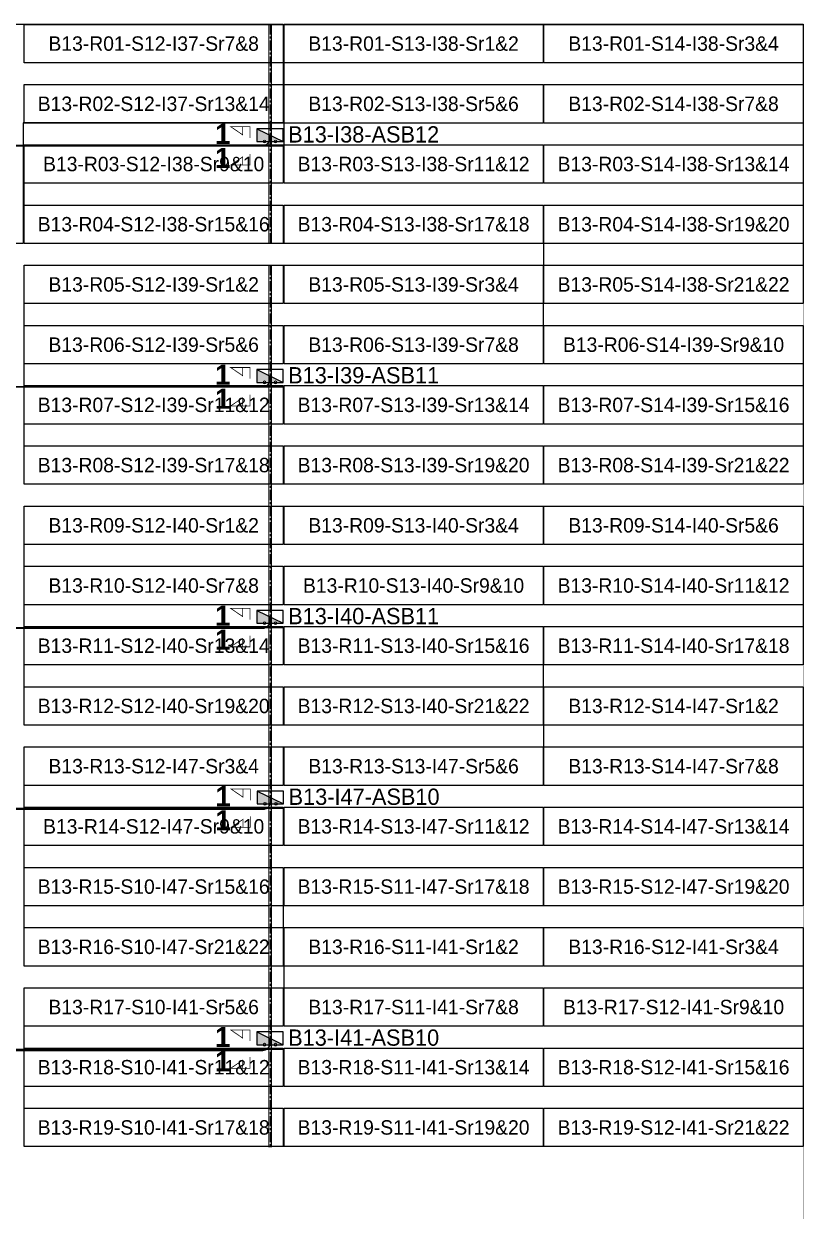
# Model space of a CAD drawing. Header units: metres. Extents: x 529066 to 529519, y 2674144 to 2674419.
# Drawn here: x 529421.9 to 529519.1, y 2674271.2 to 2674419.2 of the extents above; entities that cross this region are included whole.
import ezdxf
from ezdxf.enums import TextEntityAlignment as Align

# ---------------------------------------------------------------- set-up
doc = ezdxf.new("R2010")
doc.units = ezdxf.units.M
doc.linetypes.add('CENTER', pattern=[2, 1.25, -0.25, 0.25, -0.25])
doc.layers.add('Boundary-12.5 MW Block', color=6, linetype='Continuous', lineweight=9)
doc.layers.add('PILE', color=1, linetype='Continuous', lineweight=15)
for name, color, linetype in [('DC Trench BL-13', 40, 'Continuous'), ('E-Inverter Grouping', 2, 'Continuous'), ('Inverter Block-13', 7, 'Continuous'), ('LT Cable(AG) INV to LT Panel BL-13', 2, 'Continuous'), ('Messenger Wire Block-13 (Master Path)', 30, 'Continuous'), ('Messenger Wire Block-13 (MW Path)', 191, 'Continuous'), ('MMS Table Block-13', 8, 'Continuous'), ('Plan Line - DC BL-13', 40, 'Continuous'), ('Section Marking BL-13', 2, 'Continuous')]:
    doc.layers.add(name, color=color, linetype=linetype)
doc.styles.add('BoldTextStyle', font='arialbd.ttf')
doc.styles.get("Standard").update_dxf_attribs({"font": 'Adani Regular.ttf'})

# ---------------------------------------------------------------- blocks, each defined once
blk = doc.blocks.new('MMS Table (32.292 x 4.788)')
at = {"color": 0}
blk.add_lwpolyline([(0, -0.002), (0, 4.786), (32.292, 4.786), (32.292, -0.002)], close=True, dxfattribs=at)
at = {"color": 7}
blk.add_attdef('ID1', text='', height=1.8, dxfattribs=at).set_placement((16.146, 2.392), align=Align.MIDDLE_CENTER)
blk = doc.blocks.new('Inverter Block')
h = blk.add_hatch(color=0)
h.dxf.hatch_style = 1
h.paths.add_polyline_path([(-1.46, 2.27), (-1.46, 0.85), (1.46, 0.85)])
at = {"color": 0}
blk.add_lwpolyline([(1.46, 2.27), (-1.46, 2.27), (-1.46, 0.85), (1.46, 0.85)], close=True, dxfattribs=at)
blk.add_lwpolyline([(-1.46, 2.27), (1.46, 0.85)], dxfattribs=at)
at = {"layer": 'PILE'}
for centre in [(-0.61, 0.85), (0.61, 0.85)]:
    blk.add_circle(centre, 0.156, dxfattribs=at)
at = {"color": 7}
blk.add_attdef('ID', (-1.46, 3.01), '', height=1.8, dxfattribs=at)

msp = doc.modelspace()

# ---------------------------------------------------------------- linework, layer by layer
at = {"layer": 'Boundary-12.5 MW Block', "const_width": 0.05}
msp.add_lwpolyline([(529065.66, 2674419.08), (529519.05, 2674419.08), (529519.05, 2674144.29), (529065.66, 2674144.29)], close=True, dxfattribs=at)
at = {"layer": 'DC Trench BL-13', "color": 40, "const_width": 0.15}
for points in [[(529452.77, 2674419.08), (529452.47, 2674419.08), (529452.47, 2674391.79), (529452.77, 2674391.79)], [(529452.77, 2674389.08), (529452.47, 2674389.08), (529452.47, 2674279.29), (529452.77, 2674279.29)]]:
    msp.add_lwpolyline(points, close=True, dxfattribs=at)
at = {"layer": 'E-Inverter Grouping'}
for points in [[(529454.26, 2674419.08), (529454.26, 2674406.79), (529421.87, 2674406.79), (529421.87, 2674391.79), (529357.19, 2674391.79), (529357.19, 2674414.29), (529324.8, 2674414.29), (529324.8, 2674419.08)], [(529519.05, 2674384.29), (529486.76, 2674384.29), (529486.76, 2674391.79), (529421.97, 2674391.79), (529421.97, 2674404.08), (529454.36, 2674404.08), (529454.36, 2674419.08), (529519.05, 2674419.08)], [(529421.97, 2674361.79), (529421.97, 2674389.08), (529486.66, 2674389.08), (529486.66, 2674381.58), (529519.05, 2674381.58), (529519.05, 2674361.79)], [(529421.97, 2674331.79), (529421.97, 2674359.08), (529519.05, 2674359.08), (529519.05, 2674339.29), (529486.66, 2674339.29), (529486.66, 2674331.79)], [(529486.76, 2674329.08), (529486.76, 2674336.58), (529519.05, 2674336.58), (529519.05, 2674309.29), (529454.26, 2674309.29), (529454.26, 2674301.79), (529421.97, 2674301.79), (529421.97, 2674329.08)], [(529519.05, 2674279.29), (529421.97, 2674279.29), (529421.97, 2674299.08), (529454.36, 2674299.08), (529454.36, 2674306.58), (529519.05, 2674306.58)]]:
    msp.add_lwpolyline(points, close=True, dxfattribs=at)
at = {"layer": 'LT Cable(AG) INV to LT Panel BL-13', "color": 5}
for points in [[(529284.08, 2674302.24, -0.312772), (529283.5, 2674303.09), (529283.5, 2674306.23, 0.221878), (529283.18, 2674306.92), (529276.55, 2674312.47, -0.221878), (529276.23, 2674313.16), (529276.23, 2674314.97, 0.019701), (529276.23, 2674315.04), (529276.13, 2674316.25, -0.019701), (529276.13, 2674316.32), (529276.13, 2674403.12, -0.414214), (529277.03, 2674404.02), (529451.72, 2674404.02, 0.414214), (529452.62, 2674404.92), (529452.62, 2674405.19)], [(529286.15, 2674302.26), (529284.47, 2674302.26, -0.414214), (529283.57, 2674303.16), (529283.57, 2674306.26, 0.221878), (529283.25, 2674306.95), (529276.63, 2674312.5, -0.221878), (529276.31, 2674313.19), (529276.31, 2674314.97, 0.019701), (529276.3, 2674315.05), (529276.21, 2674316.25, -0.019701), (529276.2, 2674316.32), (529276.2, 2674373.05, -0.414214), (529277.1, 2674373.95), (529451.72, 2674373.95, 0.414214), (529452.62, 2674374.85), (529452.62, 2674375.19)], [(529286.15, 2674302.34), (529284.55, 2674302.34, -0.414214), (529283.65, 2674303.24), (529283.65, 2674306.3, 0.221878), (529283.33, 2674306.99), (529276.7, 2674312.54, -0.221878), (529276.38, 2674313.23), (529276.38, 2674314.98, 0.019701), (529276.38, 2674315.05), (529276.28, 2674316.26, -0.019701), (529276.28, 2674316.33), (529276.28, 2674342.97, -0.414214), (529277.18, 2674343.87), (529451.72, 2674343.87, 0.414214), (529452.62, 2674344.77), (529452.62, 2674345.19)], [(529288.09, 2674302.39), (529284.6, 2674302.39, -0.414214), (529283.7, 2674303.29), (529283.7, 2674306.32, 0.221878), (529283.38, 2674307.01), (529276.75, 2674312.56, -0.221878), (529276.43, 2674313.25), (529276.43, 2674314.98, 0.019701), (529276.43, 2674315.05), (529276.33, 2674316.26, -0.019701), (529276.33, 2674316.33), (529276.33, 2674320.42, -0.414214), (529277.23, 2674321.32), (529451.77, 2674321.32, 0.414214), (529452.67, 2674322.22), (529452.67, 2674322.69)], [(529288.09, 2674302.44), (529284.65, 2674302.44, -0.414214), (529283.75, 2674303.34), (529283.75, 2674306.34, 0.221878), (529283.43, 2674307.03), (529276.8, 2674312.58, -0.221878), (529276.48, 2674313.27), (529276.48, 2674314.98, 0.019701), (529276.48, 2674315.05), (529276.38, 2674316.26, -0.019701), (529276.38, 2674316.33), (529276.38, 2674320.37, -0.414214), (529277.28, 2674321.27), (529325.69, 2674321.27, -0.414214), (529326.59, 2674320.37), (529326.59, 2674292.17, 0.414214), (529327.49, 2674291.27), (529451.72, 2674291.27, 0.414214), (529452.62, 2674292.17), (529452.62, 2674292.69)]]:
    msp.add_lwpolyline(points, format="xyb", dxfattribs=at)
at = {"layer": 'Messenger Wire Block-13 (Master Path)'}
for points in [[(529276.22, 2674403.94), (529454.26, 2674403.94)], [(529276.22, 2674373.94), (529454.26, 2674373.94)], [(529276.22, 2674343.94), (529454.26, 2674343.94)], [(529276.22, 2674321.44), (529454.26, 2674321.44)], [(529326.75, 2674291.44), (529454.26, 2674291.44)]]:
    msp.add_lwpolyline(points, dxfattribs=at)
at = {"layer": 'Messenger Wire Block-13 (MW Path)', "const_width": 0.1}
for points in [[(529276.22, 2674403.94), (529454.26, 2674403.94)], [(529276.22, 2674373.94), (529454.26, 2674373.94)], [(529276.22, 2674343.94), (529454.26, 2674343.94)], [(529276.22, 2674321.44), (529454.26, 2674321.44)], [(529326.75, 2674291.44), (529454.26, 2674291.44)]]:
    msp.add_lwpolyline(points, dxfattribs=at)
at = {"layer": 'Plan Line - DC BL-13', "color": 6, "linetype": 'CENTER'}
for points in [[(529452.62, 2674419.08), (529452.62, 2674391.79)], [(529452.62, 2674389.08), (529452.62, 2674279.29)]]:
    msp.add_lwpolyline(points, dxfattribs=at)
at = {"layer": 'Section Marking BL-13', "color": 94, "lineweight": 35, "true_color": 0x00a500, "const_width": 0.1}
for points in [[(529450.12, 2674404.94), (529450.12, 2674406.33), (529447.72, 2674406.33), (529449.2, 2674405.32), (529449.2, 2674406.33)], [(529450.12, 2674402.94), (529450.12, 2674401.55), (529447.72, 2674401.55), (529449.2, 2674402.56), (529449.2, 2674401.55)], [(529450.12, 2674374.94), (529450.12, 2674376.33), (529447.72, 2674376.33), (529449.2, 2674375.32), (529449.2, 2674376.33)], [(529450.12, 2674372.94), (529450.12, 2674371.55), (529447.72, 2674371.55), (529449.2, 2674372.56), (529449.2, 2674371.55)], [(529450.12, 2674344.94), (529450.12, 2674346.33), (529447.72, 2674346.33), (529449.2, 2674345.32), (529449.2, 2674346.33)], [(529450.12, 2674342.94), (529450.12, 2674341.55), (529447.72, 2674341.55), (529449.2, 2674342.56), (529449.2, 2674341.55)], [(529450.17, 2674322.44), (529450.17, 2674323.83), (529447.77, 2674323.83), (529449.25, 2674322.82), (529449.25, 2674323.83)], [(529450.17, 2674320.44), (529450.17, 2674319.05), (529447.77, 2674319.05), (529449.25, 2674320.06), (529449.25, 2674319.05)], [(529450.12, 2674292.44), (529450.12, 2674293.83), (529447.72, 2674293.83), (529449.2, 2674292.82), (529449.2, 2674293.83)], [(529450.12, 2674290.44), (529450.12, 2674289.05), (529447.72, 2674289.05), (529449.2, 2674290.06), (529449.2, 2674289.05)]]:
    msp.add_lwpolyline(points, dxfattribs=at)

# ---------------------------------------------------------------- block references
at = {"layer": 'Inverter Block-13'}
ref = msp.add_blockref('Inverter Block', (529452.62, 2674403.53), dxfattribs=dict(at, xscale=1.124999999976148, yscale=1.124999999976148, zscale=1.124999999976148))
ref.add_attrib('ID', 'B13-I38-ASB12', (529454.88, 2674404.36), dxfattribs={"layer": '0', "color": 7, "height": 2.025})
ref = msp.add_blockref('Inverter Block', (529452.62, 2674373.53), dxfattribs=dict(at, xscale=1.124999999976148, yscale=1.124999999976148, zscale=1.124999999976148))
ref.add_attrib('ID', 'B13-I39-ASB11', (529454.88, 2674374.36), dxfattribs={"layer": '0', "color": 7, "height": 2.025})
ref = msp.add_blockref('Inverter Block', (529452.62, 2674343.53), dxfattribs=dict(at, xscale=1.124999999976148, yscale=1.124999999976148, zscale=1.124999999976148))
ref.add_attrib('ID', 'B13-I40-ASB11', (529454.88, 2674344.36), dxfattribs={"layer": '0', "color": 7, "height": 2.025})
ref = msp.add_blockref('Inverter Block', (529452.67, 2674321.03), dxfattribs=dict(at, xscale=1.124999999976148, yscale=1.124999999976148, zscale=1.124999999976148))
ref.add_attrib('ID', 'B13-I47-ASB10', (529454.93, 2674321.86), dxfattribs={"layer": '0', "color": 7, "height": 2.025})
ref = msp.add_blockref('Inverter Block', (529452.62, 2674291.03), dxfattribs=dict(at, xscale=1.124999999976148, yscale=1.124999999976148, zscale=1.124999999976148))
ref.add_attrib('ID', 'B13-I41-ASB10', (529454.88, 2674291.86), dxfattribs={"layer": '0', "color": 7, "height": 2.025})
at = {"layer": 'MMS Table Block-13'}
for p, values in [((529421.97, 2674414.29), {'ID1': 'B13-R01-S12-I37-Sr7&8'}), ((529454.36, 2674414.29), {'ID1': 'B13-R01-S13-I38-Sr1&2'}), ((529486.76, 2674414.29), {'ID1': 'B13-R01-S14-I38-Sr3&4'}), ((529421.97, 2674406.79), {'ID1': 'B13-R02-S12-I37-Sr13&14'}), ((529454.36, 2674406.79), {'ID1': 'B13-R02-S13-I38-Sr5&6'}), ((529486.76, 2674406.79), {'ID1': 'B13-R02-S14-I38-Sr7&8'}), ((529421.97, 2674399.29), {'ID1': 'B13-R03-S12-I38-Sr9&10'}), ((529454.36, 2674399.29), {'ID1': 'B13-R03-S13-I38-Sr11&12'}), ((529486.76, 2674399.29), {'ID1': 'B13-R03-S14-I38-Sr13&14'}), ((529421.97, 2674391.79), {'ID1': 'B13-R04-S12-I38-Sr15&16'}), ((529454.36, 2674391.79), {'ID1': 'B13-R04-S13-I38-Sr17&18'}), ((529486.76, 2674391.79), {'ID1': 'B13-R04-S14-I38-Sr19&20'}), ((529421.97, 2674384.29), {'ID1': 'B13-R05-S12-I39-Sr1&2'}), ((529454.36, 2674384.29), {'ID1': 'B13-R05-S13-I39-Sr3&4'}), ((529486.76, 2674384.29), {'ID1': 'B13-R05-S14-I38-Sr21&22'}), ((529421.97, 2674376.79), {'ID1': 'B13-R06-S12-I39-Sr5&6'}), ((529454.36, 2674376.79), {'ID1': 'B13-R06-S13-I39-Sr7&8'}), ((529486.76, 2674376.79), {'ID1': 'B13-R06-S14-I39-Sr9&10'}), ((529421.97, 2674369.29), {'ID1': 'B13-R07-S12-I39-Sr11&12'}), ((529454.36, 2674369.29), {'ID1': 'B13-R07-S13-I39-Sr13&14'}), ((529486.76, 2674369.29), {'ID1': 'B13-R07-S14-I39-Sr15&16'}), ((529421.97, 2674361.79), {'ID1': 'B13-R08-S12-I39-Sr17&18'}), ((529454.36, 2674361.79), {'ID1': 'B13-R08-S13-I39-Sr19&20'}), ((529486.76, 2674361.79), {'ID1': 'B13-R08-S14-I39-Sr21&22'}), ((529421.97, 2674354.29), {'ID1': 'B13-R09-S12-I40-Sr1&2'}), ((529454.36, 2674354.29), {'ID1': 'B13-R09-S13-I40-Sr3&4'}), ((529486.76, 2674354.29), {'ID1': 'B13-R09-S14-I40-Sr5&6'}), ((529421.97, 2674346.79), {'ID1': 'B13-R10-S12-I40-Sr7&8'}), ((529454.36, 2674346.79), {'ID1': 'B13-R10-S13-I40-Sr9&10'}), ((529486.76, 2674346.79), {'ID1': 'B13-R10-S14-I40-Sr11&12'}), ((529421.97, 2674339.29), {'ID1': 'B13-R11-S12-I40-Sr13&14'}), ((529454.36, 2674339.29), {'ID1': 'B13-R11-S13-I40-Sr15&16'}), ((529486.76, 2674339.29), {'ID1': 'B13-R11-S14-I40-Sr17&18'}), ((529421.97, 2674331.79), {'ID1': 'B13-R12-S12-I40-Sr19&20'}), ((529454.36, 2674331.79), {'ID1': 'B13-R12-S13-I40-Sr21&22'}), ((529486.76, 2674331.79), {'ID1': 'B13-R12-S14-I47-Sr1&2'}), ((529421.97, 2674324.29), {'ID1': 'B13-R13-S12-I47-Sr3&4'}), ((529454.36, 2674324.29), {'ID1': 'B13-R13-S13-I47-Sr5&6'}), ((529486.76, 2674324.29), {'ID1': 'B13-R13-S14-I47-Sr7&8'}), ((529421.97, 2674316.79), {'ID1': 'B13-R14-S12-I47-Sr9&10'}), ((529454.36, 2674316.79), {'ID1': 'B13-R14-S13-I47-Sr11&12'}), ((529486.76, 2674316.79), {'ID1': 'B13-R14-S14-I47-Sr13&14'}), ((529421.97, 2674309.29), {'ID1': 'B13-R15-S10-I47-Sr15&16'}), ((529454.36, 2674309.29), {'ID1': 'B13-R15-S11-I47-Sr17&18'}), ((529486.76, 2674309.29), {'ID1': 'B13-R15-S12-I47-Sr19&20'}), ((529421.97, 2674301.79), {'ID1': 'B13-R16-S10-I47-Sr21&22'}), ((529454.36, 2674301.79), {'ID1': 'B13-R16-S11-I41-Sr1&2'}), ((529486.76, 2674301.79), {'ID1': 'B13-R16-S12-I41-Sr3&4'}), ((529421.97, 2674294.29), {'ID1': 'B13-R17-S10-I41-Sr5&6'}), ((529454.36, 2674294.29), {'ID1': 'B13-R17-S11-I41-Sr7&8'}), ((529486.76, 2674294.29), {'ID1': 'B13-R17-S12-I41-Sr9&10'}), ((529421.97, 2674286.79), {'ID1': 'B13-R18-S10-I41-Sr11&12'}), ((529454.36, 2674286.79), {'ID1': 'B13-R18-S11-I41-Sr13&14'}), ((529486.76, 2674286.79), {'ID1': 'B13-R18-S12-I41-Sr15&16'}), ((529421.97, 2674279.29), {'ID1': 'B13-R19-S10-I41-Sr17&18'}), ((529454.36, 2674279.29), {'ID1': 'B13-R19-S11-I41-Sr19&20'}), ((529486.76, 2674279.29), {'ID1': 'B13-R19-S12-I41-Sr21&22'})]:
    msp.add_blockref('MMS Table (32.292 x 4.788)', p, dxfattribs=at).add_auto_attribs(values)

# ---------------------------------------------------------------- texts
at = {"layer": 'Section Marking BL-13', "color": 94, "true_color": 0x00a500, "style": 'BoldTextStyle'}
for p in [(529446.72, 2674405.44), (529446.72, 2674402.44), (529446.72, 2674375.44), (529446.72, 2674372.44), (529446.72, 2674345.44), (529446.72, 2674342.44), (529446.77, 2674322.94), (529446.77, 2674319.94), (529446.72, 2674292.94), (529446.72, 2674289.94)]:
    msp.add_text('1', height=2.5, dxfattribs=at).set_placement(p, align=Align.MIDDLE_CENTER)

doc.saveas('drawing.dxf')
